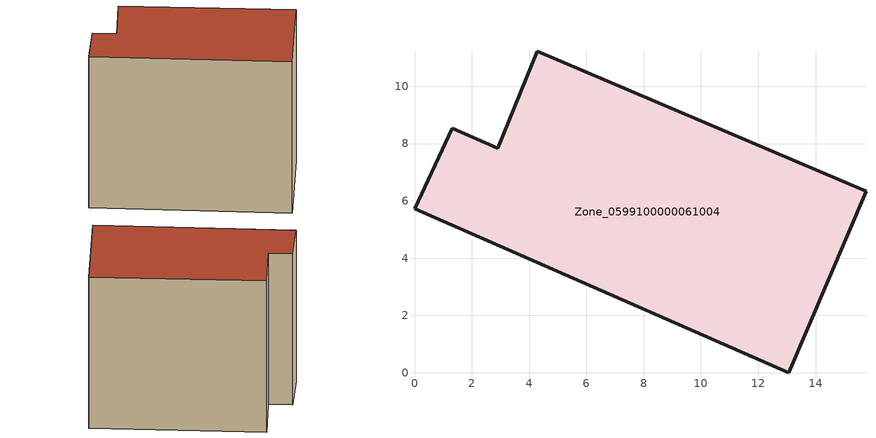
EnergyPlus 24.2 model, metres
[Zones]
Zone_0599100000061004
 floor ground (C_G): 13.07,0 0,5.72 1.31,8.54 2.9,7.84 4.28,11.22 15.76,6.34 z0
 wall outside (C_F): 0,5.72 13.07,0 15.76,6.34 4.28,11.22 2.9,7.84 1.31,8.54 0,5.72 z0:12.48
 roof outside (C_R): 1.31,8.54 0,5.72 13.07,0 15.76,6.34 4.28,11.22 2.9,7.84 z12.48
[BUILDING]
Pand.0599100000061004: North Axis=0; Terrain=City; Loads Convergence Tolerance Value=0.04; Temperature Convergence Tolerance Value=0.4; Solar Distribution=FullExterior; Maximum Number of Warmup Days=25; Minimum Number of Warmup Days=1
[Site:Location]
Rotterdam.The.Hague.AP_ZH_NLD Design_Conditions: Latitude=51.96; Longitude=4.45; Time Zone=1; Elevation=-4.5
[SITE:GROUNDTEMPERATURE:BUILDINGSURFACE]
18, 18, 18, 18, 18, 18, 18, 18, 18, 18, 18, 18
[MATERIAL] Thermal Absorptance=0.9; Solar Absorptance=0.7; Visible Absorptance=0.7
Name | Roughness | Thickness | Conductivity | Density | Specific Heat
G.TI.1946 | MediumSmooth | 0.15 | 1 | 540 | 1210
F.TI.1946 | Rough | 0.3 | 0.857143 | 1920 | 840
R.TI.1946 | MediumRough | 0.2 | 0.1 | 1500 | 1000
[CONSTRUCTION]
C_G: G.TI.1946
C_F: F.TI.1946
C_R: R.TI.1946
[ZONE]
Zone_0599100000061004: Type=1; Multiplier=1; Ceiling Height=Autocalculate; Volume=Autocalculate; Floor Area=autocalculate; Part of Total Floor Area=Yes
[ZONEINFILTRATION:DESIGNFLOWRATE]
Infil_Zone_0599100000061004: Zone or ZoneList or Space or SpaceList=Zone_0599100000061004; Schedule=AlwaysOn; Design Flow Rate Calculation Method=Flow/Area; Flow Rate per Floor Area=0.003; Constant Term Coefficient=1; Temperature Term Coefficient=0; Velocity Term Coefficient=0; Velocity Squared Term Coefficient=0
[HVACTEMPLATE:ZONE:IDEALLOADSAIRSYSTEM]
Zone_0599100000061004: Maximum Heating Supply Air Temperature=50; Minimum Cooling Supply Air Temperature=13; Maximum Heating Supply Air Humidity Ratio=0.0156; Minimum Cooling Supply Air Humidity Ratio=0.0077; Heating Limit=NoLimit; Cooling Limit=NoLimit; Dehumidification Control Type=ConstantSensibleHeatRatio; Cooling Sensible Heat Ratio=0.7; Dehumidification Setpoint=60; Humidification Control Type=None; Humidification Setpoint=30; Outdoor Air Method=None; Outdoor Air Flow Rate per Person=0.00944; Outdoor Air Flow Rate per Zone Floor Area=0; Outdoor Air Flow Rate per Zone=0; Demand Controlled Ventilation Type=None; Outdoor Air Economizer Type=NoEconomizer; Heat Recovery Type=None; Sensible Heat Recovery Effectiveness=0.7; Latent Heat Recovery Effectiveness=0.65
[ZONECONTROL:THERMOSTAT]
ThermostatControl_Zone_0599100000061004: Zone or ZoneList=Zone_0599100000061004; Control Type Schedule=DualSetpointControlType; Control 1=Thermostat_Zone_0599100000061004; Temperature Difference Between Cutout And Setpoint=0
[THERMOSTATSETPOINT:DUALSETPOINT]
Thermostat_Zone_0599100000061004: Heating Setpoint Temperature Schedule=HeatingSetpoint_Zone_0599100000061004; Cooling Setpoint Temperature Schedule=CoolingSetpoint_Zone_0599100000061004
[SCHEDULE:COMPACT]
HeatingSetpoint_Zone_0599100000061004: Through: 12/31, For: AllDays, Until: 24:00, 21
CoolingSetpoint_Zone_0599100000061004: Through: 12/31, For: AllDays, Until: 24:00, 24
DualSetpointControlType: Through: 12/31, For: AllDays, Until: 24:00, 4
AlwaysOn: Through: 12/31, For: AllDays, Until: 24:00, 1
